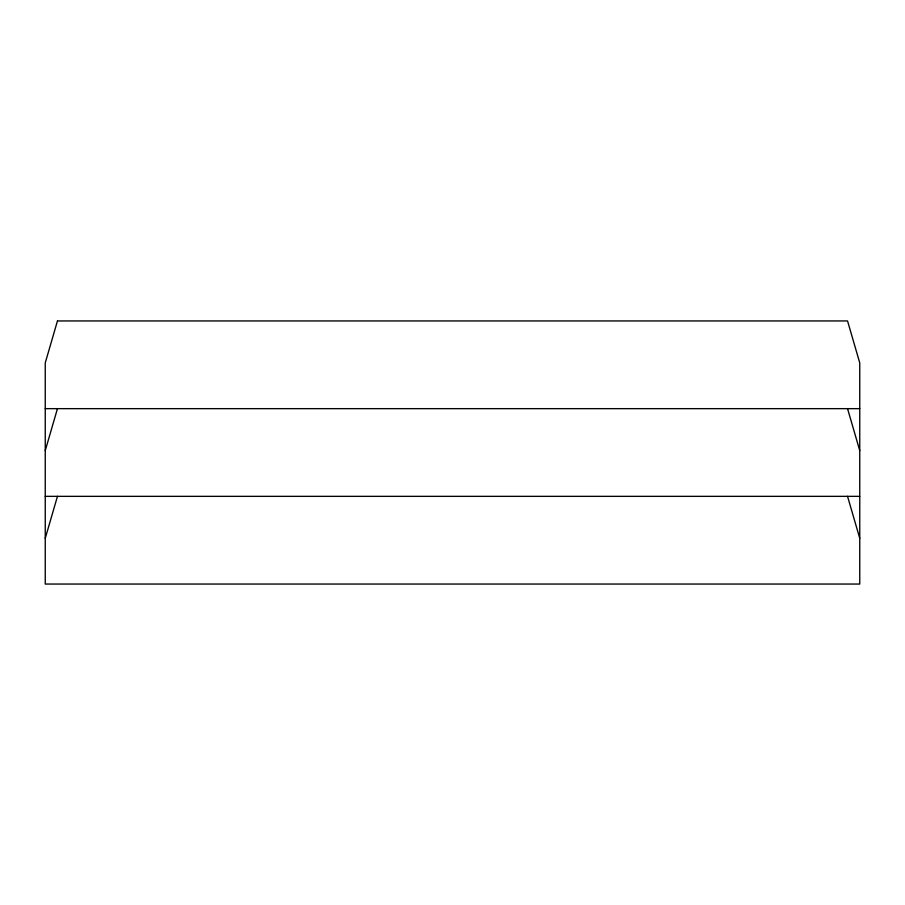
<?xml version="1.0" encoding="UTF-8"?>
<svg xmlns="http://www.w3.org/2000/svg" width="905" height="905" viewBox="0 0 905 905"><rect width="100%" height="100%" fill="white"/><g stroke="black" fill="none" stroke-linecap="round" stroke-linejoin="round"><path stroke-width="1.36" d="M45.25 450.588L57.456 408.653M45.25 538.294L57.456 496.347M45.25 408.653L859.75 408.653M45.25 496.347L859.75 496.347M847.544 408.653L859.75 450.588M847.544 496.347L859.75 538.294M57.456 320.947L45.25 362.894L45.25 584.053L859.75 584.053L859.75 362.894L847.544 320.947L57.456 320.947"/></g></svg>
